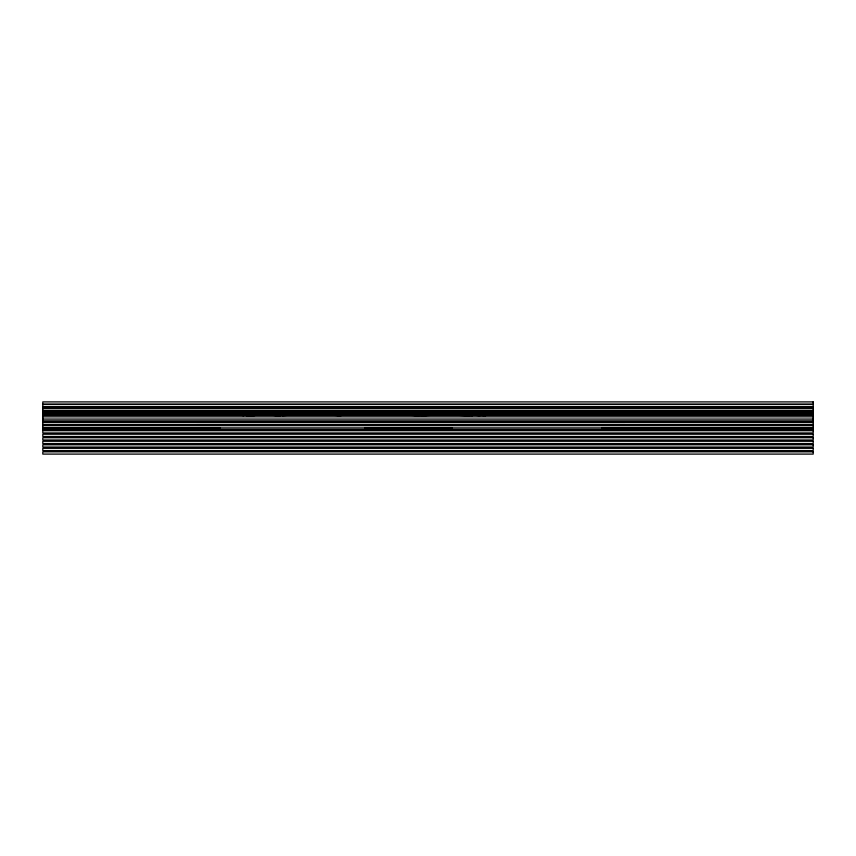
<?xml version="1.0" encoding="UTF-8"?>
<svg xmlns="http://www.w3.org/2000/svg" width="856" height="856" viewBox="0 0 856 856"><rect width="100%" height="100%" fill="white"/><g stroke="black" fill="none" stroke-linecap="round" stroke-linejoin="round"><path stroke-width="1.28" d="M419.847 415.545L422.019 415.085M419.932 415.545L422.34 415.085M482.88 415.652L487.974 415.085L478.665 415.577M246.442 415.588L251.76 415.085M279.131 415.545L284.278 415.085M248.582 415.609L256.479 415.085M250.755 415.62L261.198 415.085M433.104 415.085L421.43 415.599L433.436 415.085M282.148 415.577L293.715 415.085M423.206 415.577L438.978 415.085M42.8 404.492L813.2 404.492M42.8 406.643L813.2 406.643M42.8 406.76L813.2 406.76M42.8 408.012L813.2 408.012M42.8 408.291L813.2 408.291M42.8 410.281L813.2 410.281M42.8 411.543L813.2 411.543M42.8 411.811L813.2 411.811M42.8 413.074L813.2 413.074M42.8 413.801L813.2 413.801M42.8 415.085L813.2 415.085M42.8 415.342L813.2 415.342M42.8 416.819L813.2 416.819M42.8 419.076L813.2 419.076M42.8 420.852L813.2 420.852M42.8 421.644L196.645 421.644M625.693 421.644L813.2 421.644M42.8 421.773L196.506 421.773M623.992 421.773L813.2 421.773M42.8 422.136L813.2 422.136M196.687 422.383L624.966 422.383M42.8 424.394L813.2 424.394M42.8 425.657L813.2 425.657M42.8 427.625L219.767 427.625L219.767 429.894L42.8 429.894L42.8 404.385M813.2 427.625L601.779 427.625L601.779 429.894L813.2 429.894L813.2 404.385M42.8 427.914L813.2 427.914M42.8 429.434L813.2 429.434M450.074 415.085L467.055 415.599M238.321 415.085L254.189 415.577M402.448 415.085L417.963 415.577M264.547 415.085L280.18 415.609M455.617 415.085L469.848 415.588M326.468 415.085L340.677 415.588M238.482 415.085L252.627 415.588M461.159 415.085L472.651 415.577M238.706 415.085L250.369 415.577M408.023 415.085L418.477 415.62L410.516 415.085M331.186 415.085L340.314 415.577M268.998 415.085L278.328 415.62M411.608 415.085L419.119 415.609M472.255 415.085L478.804 415.556M411.886 415.085L418.413 415.556M335.905 415.085L341.009 415.652M240.301 415.085L243.671 415.652M273.931 415.085L276.188 415.545M483.351 415.085L485.662 415.652M813.2 401.903L42.8 401.903L42.8 404.171L813.2 404.171L813.2 401.903M451.925 427.625L364.72 427.625L364.72 429.894L451.925 429.894L451.925 427.625M813.2 430.696L42.8 430.696L42.8 432.954L813.2 432.954L813.2 430.696M813.2 434.217L42.8 434.217L42.8 436.474L813.2 436.474L813.2 434.217M813.2 437.737L42.8 437.737L42.8 440.005L813.2 440.005L813.2 437.737M813.2 441.268L42.8 441.268L42.8 443.526L813.2 443.526L813.2 441.268M813.2 444.788L42.8 444.788L42.8 447.046L813.2 447.046L813.2 444.788M813.2 448.309L42.8 448.309L42.8 450.566L813.2 450.566L813.2 448.309M813.2 451.829L42.8 451.829L42.8 454.097L813.2 454.097L813.2 451.829"/></g></svg>
